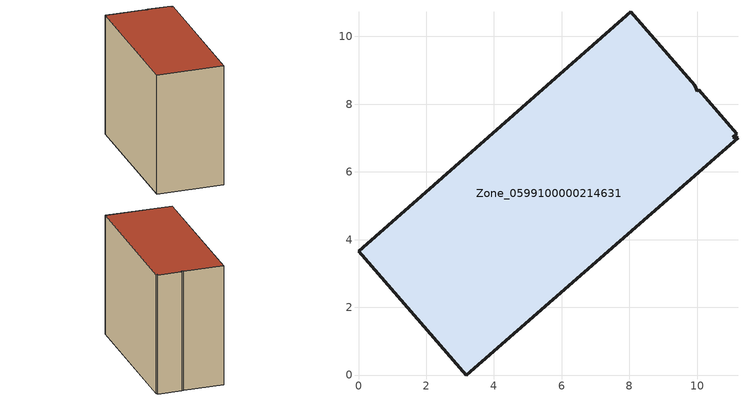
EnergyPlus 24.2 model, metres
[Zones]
Zone_0599100000214631
 floor ground (C_G): 8.04,10.72 9.94,8.55 10,8.39 10.04,8.43 11.18,7.13 11.05,7.02 11.21,7.01 3.18,0 0,3.66 z0
 wall outside (C_F): 0,3.66 3.18,0 11.21,7.01 11.05,7.02 11.18,7.13 10.04,8.43 10,8.39 9.94,8.55 8.04,10.72 0,3.66 z0:8.94
 roof outside (C_R): 9.94,8.55 8.04,10.72 0,3.66 3.18,0 11.21,7.01 11.05,7.02 11.18,7.13 10.04,8.43 10,8.39 z8.94
[BUILDING]
Pand.0599100000214631: North Axis=0; Terrain=City; Loads Convergence Tolerance Value=0.04; Temperature Convergence Tolerance Value=0.4; Solar Distribution=FullExterior; Maximum Number of Warmup Days=25; Minimum Number of Warmup Days=1
[Site:Location]
Rotterdam.The.Hague.AP_ZH_NLD Design_Conditions: Latitude=51.96; Longitude=4.45; Time Zone=1; Elevation=-4.5
[SITE:GROUNDTEMPERATURE:BUILDINGSURFACE]
18, 18, 18, 18, 18, 18, 18, 18, 18, 18, 18, 18
[MATERIAL] Thermal Absorptance=0.9; Solar Absorptance=0.7; Visible Absorptance=0.7
Name | Roughness | Thickness | Conductivity | Density | Specific Heat
G.TI.1946 | MediumSmooth | 0.15 | 1 | 540 | 1210
F.TI.1946 | Rough | 0.3 | 0.857143 | 1920 | 840
R.TI.1946 | MediumRough | 0.2 | 0.1 | 1500 | 1000
[CONSTRUCTION]
C_G: G.TI.1946
C_F: F.TI.1946
C_R: R.TI.1946
[ZONE]
Zone_0599100000214631: Type=1; Multiplier=1; Ceiling Height=Autocalculate; Volume=Autocalculate; Floor Area=autocalculate; Part of Total Floor Area=Yes
[ZONEINFILTRATION:DESIGNFLOWRATE]
Infil_Zone_0599100000214631: Zone or ZoneList or Space or SpaceList=Zone_0599100000214631; Schedule=AlwaysOn; Design Flow Rate Calculation Method=Flow/Area; Flow Rate per Floor Area=0.003; Constant Term Coefficient=1; Temperature Term Coefficient=0; Velocity Term Coefficient=0; Velocity Squared Term Coefficient=0
[HVACTEMPLATE:ZONE:IDEALLOADSAIRSYSTEM]
Zone_0599100000214631: Maximum Heating Supply Air Temperature=50; Minimum Cooling Supply Air Temperature=13; Maximum Heating Supply Air Humidity Ratio=0.0156; Minimum Cooling Supply Air Humidity Ratio=0.0077; Heating Limit=NoLimit; Cooling Limit=NoLimit; Dehumidification Control Type=ConstantSensibleHeatRatio; Cooling Sensible Heat Ratio=0.7; Dehumidification Setpoint=60; Humidification Control Type=None; Humidification Setpoint=30; Outdoor Air Method=None; Outdoor Air Flow Rate per Person=0.00944; Outdoor Air Flow Rate per Zone Floor Area=0; Outdoor Air Flow Rate per Zone=0; Demand Controlled Ventilation Type=None; Outdoor Air Economizer Type=NoEconomizer; Heat Recovery Type=None; Sensible Heat Recovery Effectiveness=0.7; Latent Heat Recovery Effectiveness=0.65
[ZONECONTROL:THERMOSTAT]
ThermostatControl_Zone_0599100000214631: Zone or ZoneList=Zone_0599100000214631; Control Type Schedule=DualSetpointControlType; Control 1=Thermostat_Zone_0599100000214631; Temperature Difference Between Cutout And Setpoint=0
[THERMOSTATSETPOINT:DUALSETPOINT]
Thermostat_Zone_0599100000214631: Heating Setpoint Temperature Schedule=HeatingSetpoint_Zone_0599100000214631; Cooling Setpoint Temperature Schedule=CoolingSetpoint_Zone_0599100000214631
[SCHEDULE:COMPACT]
HeatingSetpoint_Zone_0599100000214631: Through: 12/31, For: AllDays, Until: 24:00, 21
CoolingSetpoint_Zone_0599100000214631: Through: 12/31, For: AllDays, Until: 24:00, 24
DualSetpointControlType: Through: 12/31, For: AllDays, Until: 24:00, 4
AlwaysOn: Through: 12/31, For: AllDays, Until: 24:00, 1
